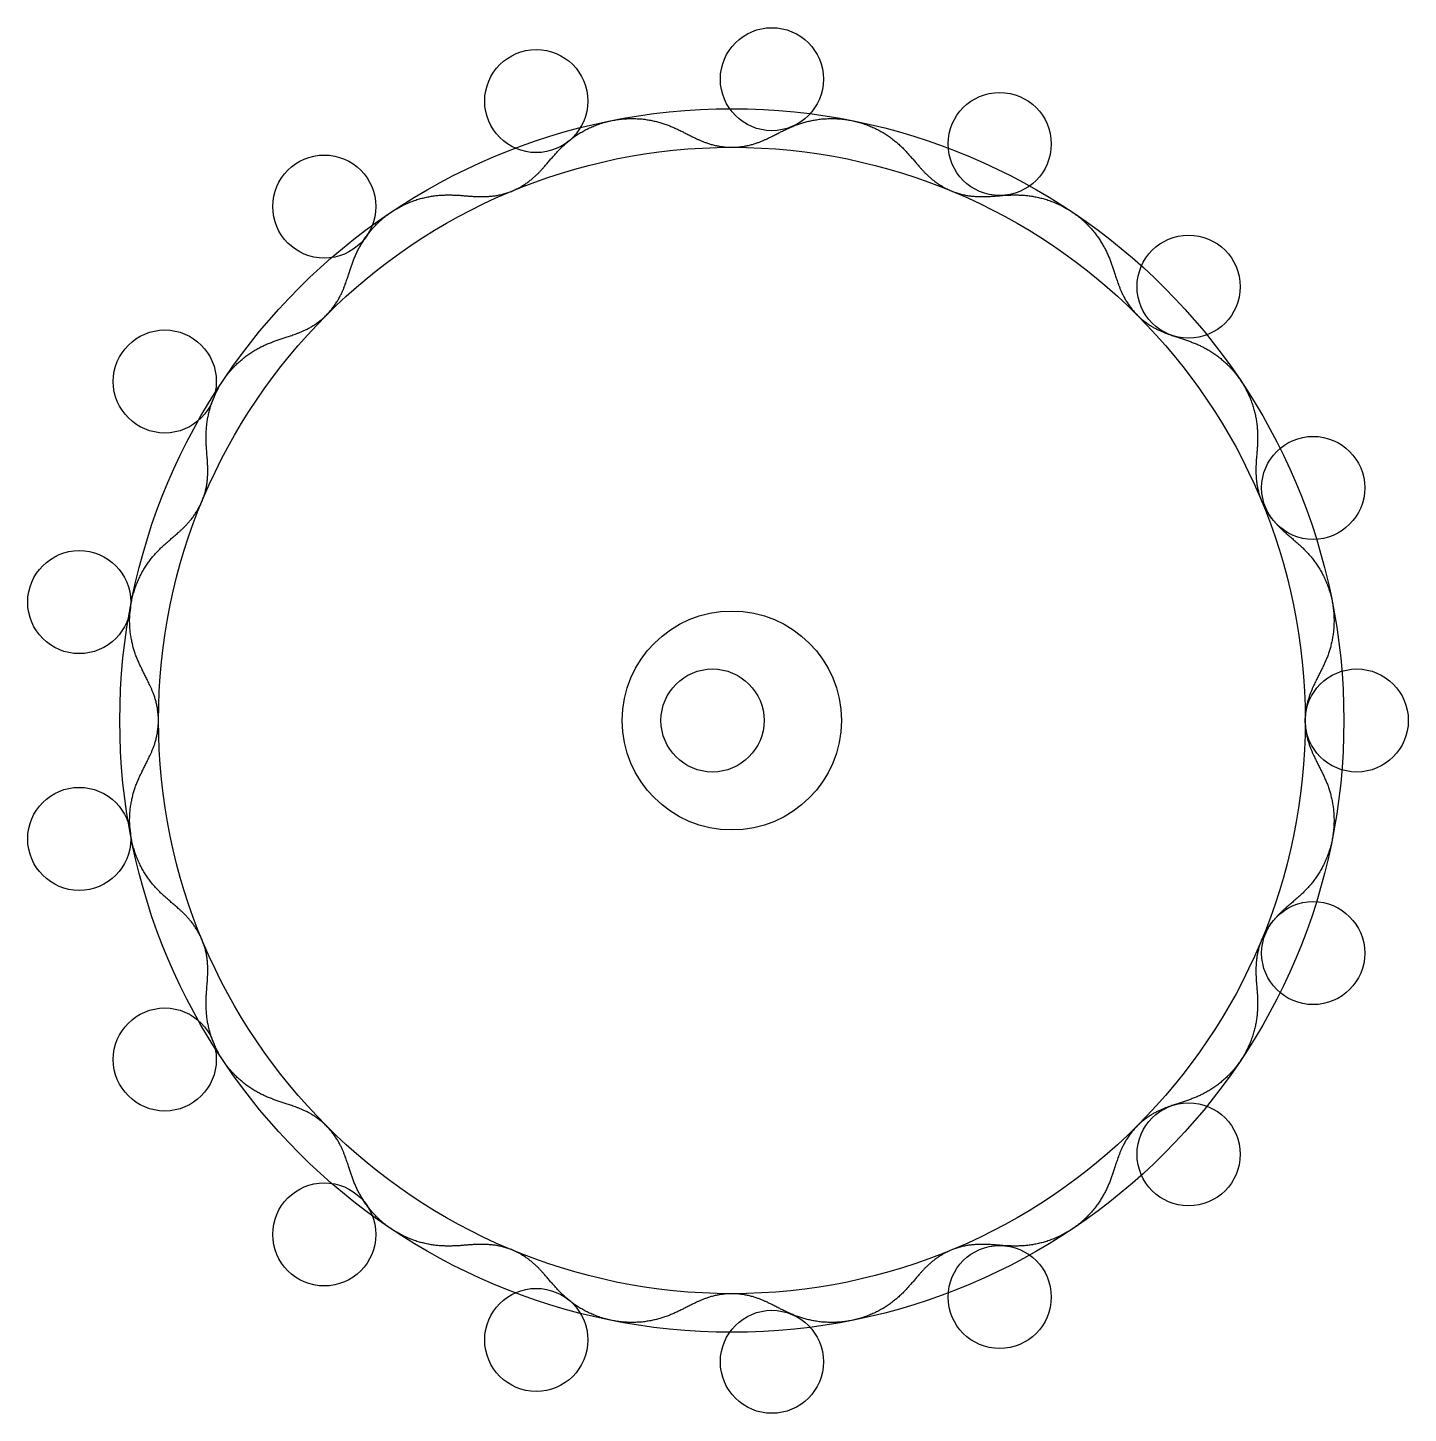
# Model space of a CAD drawing. Extents: x -53 to 54, y -54 to 54.
import ezdxf

# ---------------------------------------------------------------- set-up
doc = ezdxf.new("R2010")
doc.units = 0
for name, color, linetype in [('cam', 7, 'Continuous'), ('pressure', 7, 'Continuous'), ('roller', 7, 'Continuous')]:
    doc.layers.add(name, color=color, linetype=linetype)

msp = doc.modelspace()

# ---------------------------------------------------------------- linework, layer by layer
at = {"layer": 'cam'}
msp.add_circle((1.5, 0), 8.5, dxfattribs=at)
msp.add_open_spline([(46, 0), (46.01, 0.36), (46.05, 0.72), (46.1, 1.06), (46.17, 1.38), (46.25, 1.68), (46.34, 1.95), (46.43, 2.2), (46.53, 2.43), (46.62, 2.64), (46.71, 2.83), (46.8, 3.01), (46.88, 3.18), (46.96, 3.34), (47.04, 3.5), (47.12, 3.64), (47.19, 3.79), (47.26, 3.93), (47.33, 4.08), (47.4, 4.22), (47.47, 4.36), (47.53, 4.51), (47.59, 4.65), (47.66, 4.8), (47.72, 4.95), (47.77, 5.11), (47.83, 5.27), (47.88, 5.43), (47.93, 5.6), (47.98, 5.76), (48.02, 5.94), (48.06, 6.12), (48.1, 6.3), (48.13, 6.48), (48.16, 6.67), (48.19, 6.86), (48.21, 7.05), (48.22, 7.25), (48.23, 7.45), (48.24, 7.65), (48.24, 7.85), (48.23, 8.06), (48.22, 8.26), (48.2, 8.47), (48.18, 8.67), (48.15, 8.88), (48.12, 9.09), (48.08, 9.29), (48.04, 9.5), (47.99, 9.7), (47.93, 9.9), (47.87, 10.1), (47.81, 10.29), (47.74, 10.49), (47.66, 10.68), (47.59, 10.86), (47.5, 11.05), (47.42, 11.23), (47.33, 11.4), (47.23, 11.57), (47.14, 11.74), (47.04, 11.9), (46.94, 12.05), (46.83, 12.21), (46.73, 12.35), (46.62, 12.5), (46.51, 12.63), (46.4, 12.77), (46.29, 12.89), (46.18, 13.02), (46.06, 13.14), (45.95, 13.26), (45.84, 13.37), (45.72, 13.48), (45.61, 13.59), (45.49, 13.69), (45.37, 13.8), (45.25, 13.9), (45.13, 14.01), (45.01, 14.12), (44.88, 14.23), (44.75, 14.34), (44.61, 14.46), (44.46, 14.58), (44.31, 14.72), (44.15, 14.87), (43.98, 15.03), (43.81, 15.21), (43.63, 15.41), (43.44, 15.64), (43.25, 15.89), (43.07, 16.16), (42.89, 16.46), (42.72, 16.78), (42.58, 17.11), (42.46, 17.46), (42.36, 17.8), (42.28, 18.13), (42.23, 18.45), (42.2, 18.75), (42.18, 19.03), (42.17, 19.29), (42.17, 19.53), (42.18, 19.76), (42.19, 19.97), (42.2, 20.16), (42.21, 20.35), (42.23, 20.53), (42.24, 20.7), (42.25, 20.86), (42.27, 21.03), (42.28, 21.19), (42.29, 21.34), (42.29, 21.5), (42.3, 21.66), (42.3, 21.82), (42.31, 21.98), (42.3, 22.14), (42.3, 22.3), (42.29, 22.47), (42.28, 22.64), (42.27, 22.81), (42.25, 22.98), (42.23, 23.16), (42.2, 23.33), (42.17, 23.51), (42.13, 23.7), (42.09, 23.88), (42.04, 24.06), (41.99, 24.25), (41.94, 24.44), (41.87, 24.62), (41.81, 24.81), (41.73, 25), (41.65, 25.19), (41.57, 25.37), (41.48, 25.56), (41.38, 25.74), (41.28, 25.92), (41.18, 26.1), (41.07, 26.28), (40.95, 26.45), (40.83, 26.63), (40.71, 26.79), (40.58, 26.96), (40.45, 27.12), (40.31, 27.27), (40.17, 27.42), (40.03, 27.57), (39.88, 27.71), (39.74, 27.84), (39.59, 27.97), (39.44, 28.1), (39.29, 28.22), (39.13, 28.34), (38.98, 28.45), (38.83, 28.55), (38.67, 28.65), (38.52, 28.74), (38.36, 28.83), (38.21, 28.92), (38.06, 29), (37.91, 29.07), (37.76, 29.14), (37.61, 29.21), (37.46, 29.27), (37.31, 29.33), (37.16, 29.39), (37.01, 29.45), (36.86, 29.5), (36.72, 29.55), (36.56, 29.6), (36.41, 29.65), (36.25, 29.7), (36.09, 29.76), (35.92, 29.81), (35.75, 29.87), (35.56, 29.93), (35.37, 30), (35.16, 30.08), (34.94, 30.17), (34.71, 30.27), (34.46, 30.39), (34.2, 30.53), (33.93, 30.7), (33.65, 30.89), (33.37, 31.1), (33.1, 31.34), (32.84, 31.6), (32.6, 31.87), (32.39, 32.15), (32.2, 32.43), (32.03, 32.7), (31.89, 32.96), (31.77, 33.21), (31.67, 33.44), (31.58, 33.66), (31.5, 33.87), (31.43, 34.06), (31.37, 34.25), (31.31, 34.42), (31.26, 34.59), (31.2, 34.75), (31.15, 34.91), (31.1, 35.06), (31.05, 35.22), (31, 35.36), (30.95, 35.51), (30.89, 35.66), (30.83, 35.81), (30.77, 35.96), (30.71, 36.11), (30.64, 36.26), (30.57, 36.41), (30.5, 36.56), (30.42, 36.71), (30.33, 36.86), (30.24, 37.02), (30.15, 37.17), (30.05, 37.33), (29.95, 37.48), (29.84, 37.63), (29.72, 37.79), (29.6, 37.94), (29.47, 38.09), (29.34, 38.24), (29.21, 38.38), (29.07, 38.53), (28.92, 38.67), (28.77, 38.81), (28.62, 38.95), (28.46, 39.08), (28.29, 39.21), (28.13, 39.33), (27.95, 39.45), (27.78, 39.57), (27.6, 39.68), (27.42, 39.78), (27.24, 39.88), (27.06, 39.98), (26.87, 40.07), (26.69, 40.15), (26.5, 40.23), (26.31, 40.31), (26.12, 40.37), (25.94, 40.44), (25.75, 40.49), (25.56, 40.54), (25.38, 40.59), (25.2, 40.63), (25.01, 40.67), (24.83, 40.7), (24.66, 40.73), (24.48, 40.75), (24.31, 40.77), (24.14, 40.78), (23.97, 40.79), (23.8, 40.8), (23.64, 40.8), (23.48, 40.81), (23.32, 40.8), (23.16, 40.8), (23, 40.79), (22.84, 40.79), (22.69, 40.78), (22.53, 40.77), (22.36, 40.75), (22.2, 40.74), (22.03, 40.73), (21.85, 40.71), (21.66, 40.7), (21.47, 40.69), (21.26, 40.68), (21.03, 40.67), (20.79, 40.67), (20.53, 40.68), (20.25, 40.7), (19.95, 40.73), (19.63, 40.78), (19.3, 40.86), (18.96, 40.96), (18.61, 41.08), (18.28, 41.22), (17.96, 41.39), (17.66, 41.57), (17.39, 41.75), (17.14, 41.94), (16.91, 42.13), (16.71, 42.31), (16.53, 42.48), (16.37, 42.65), (16.22, 42.81), (16.08, 42.96), (15.96, 43.11), (15.84, 43.25), (15.73, 43.38), (15.62, 43.51), (15.51, 43.63), (15.4, 43.75), (15.3, 43.87), (15.19, 43.99), (15.09, 44.11), (14.98, 44.22), (14.87, 44.34), (14.76, 44.45), (14.64, 44.56), (14.52, 44.68), (14.39, 44.79), (14.27, 44.9), (14.13, 45.01), (14, 45.12), (13.85, 45.23), (13.71, 45.33), (13.55, 45.44), (13.4, 45.54), (13.24, 45.64), (13.07, 45.73), (12.9, 45.83), (12.73, 45.92), (12.55, 46), (12.36, 46.09), (12.18, 46.16), (11.99, 46.24), (11.79, 46.31), (11.6, 46.37), (11.4, 46.43), (11.2, 46.49), (11, 46.54), (10.79, 46.58), (10.59, 46.62), (10.38, 46.65), (10.17, 46.68), (9.97, 46.7), (9.76, 46.72), (9.56, 46.73), (9.35, 46.74), (9.15, 46.74), (8.95, 46.73), (8.75, 46.72), (8.55, 46.71), (8.36, 46.69), (8.17, 46.66), (7.98, 46.63), (7.8, 46.6), (7.62, 46.56), (7.44, 46.52), (7.26, 46.48), (7.1, 46.43), (6.93, 46.38), (6.77, 46.33), (6.61, 46.27), (6.45, 46.22), (6.3, 46.16), (6.15, 46.09), (6.01, 46.03), (5.86, 45.97), (5.72, 45.9), (5.58, 45.83), (5.43, 45.76), (5.29, 45.69), (5.14, 45.62), (5, 45.54), (4.84, 45.46), (4.68, 45.38), (4.51, 45.3), (4.33, 45.21), (4.14, 45.12), (3.93, 45.03), (3.7, 44.93), (3.45, 44.84), (3.18, 44.75), (2.88, 44.67), (2.56, 44.6), (2.22, 44.55), (1.86, 44.51), (1.5, 44.5), (1.14, 44.51), (0.78, 44.55), (0.44, 44.6), (0.12, 44.67), (-0.18, 44.75), (-0.45, 44.84), (-0.7, 44.93), (-0.93, 45.03), (-1.14, 45.12), (-1.33, 45.21), (-1.51, 45.3), (-1.68, 45.38), (-1.84, 45.46), (-2, 45.54), (-2.14, 45.62), (-2.29, 45.69), (-2.43, 45.76), (-2.58, 45.83), (-2.72, 45.9), (-2.86, 45.97), (-3.01, 46.03), (-3.15, 46.09), (-3.3, 46.16), (-3.45, 46.22), (-3.61, 46.27), (-3.77, 46.33), (-3.93, 46.38), (-4.1, 46.43), (-4.26, 46.48), (-4.44, 46.52), (-4.62, 46.56), (-4.8, 46.6), (-4.98, 46.63), (-5.17, 46.66), (-5.36, 46.69), (-5.55, 46.71), (-5.75, 46.72), (-5.95, 46.73), (-6.15, 46.74), (-6.35, 46.74), (-6.56, 46.73), (-6.76, 46.72), (-6.97, 46.7), (-7.17, 46.68), (-7.38, 46.65), (-7.59, 46.62), (-7.79, 46.58), (-8, 46.54), (-8.2, 46.49), (-8.4, 46.43), (-8.6, 46.37), (-8.79, 46.31), (-8.99, 46.24), (-9.18, 46.16), (-9.36, 46.09), (-9.55, 46), (-9.73, 45.92), (-9.9, 45.83), (-10.07, 45.73), (-10.24, 45.64), (-10.4, 45.54), (-10.55, 45.44), (-10.71, 45.33), (-10.85, 45.23), (-11, 45.12), (-11.13, 45.01), (-11.27, 44.9), (-11.39, 44.79), (-11.52, 44.68), (-11.64, 44.56), (-11.76, 44.45), (-11.87, 44.34), (-11.98, 44.22), (-12.09, 44.11), (-12.19, 43.99), (-12.3, 43.87), (-12.4, 43.75), (-12.51, 43.63), (-12.62, 43.51), (-12.73, 43.38), (-12.84, 43.25), (-12.96, 43.11), (-13.08, 42.96), (-13.22, 42.81), (-13.37, 42.65), (-13.53, 42.48), (-13.71, 42.31), (-13.91, 42.13), (-14.14, 41.94), (-14.39, 41.75), (-14.66, 41.57), (-14.96, 41.39), (-15.28, 41.22), (-15.61, 41.08), (-15.96, 40.96), (-16.3, 40.86), (-16.63, 40.78), (-16.95, 40.73), (-17.25, 40.7), (-17.53, 40.68), (-17.79, 40.67), (-18.03, 40.67), (-18.26, 40.68), (-18.47, 40.69), (-18.66, 40.7), (-18.85, 40.71), (-19.03, 40.73), (-19.2, 40.74), (-19.36, 40.75), (-19.53, 40.77), (-19.69, 40.78), (-19.84, 40.79), (-20, 40.79), (-20.16, 40.8), (-20.32, 40.8), (-20.48, 40.81), (-20.64, 40.8), (-20.8, 40.8), (-20.97, 40.79), (-21.14, 40.78), (-21.31, 40.77), (-21.48, 40.75), (-21.66, 40.73), (-21.83, 40.7), (-22.01, 40.67), (-22.2, 40.63), (-22.38, 40.59), (-22.56, 40.54), (-22.75, 40.49), (-22.94, 40.44), (-23.12, 40.37), (-23.31, 40.31), (-23.5, 40.23), (-23.69, 40.15), (-23.87, 40.07), (-24.06, 39.98), (-24.24, 39.88), (-24.42, 39.78), (-24.6, 39.68), (-24.78, 39.57), (-24.95, 39.45), (-25.13, 39.33), (-25.29, 39.21), (-25.46, 39.08), (-25.62, 38.95), (-25.77, 38.81), (-25.92, 38.67), (-26.07, 38.53), (-26.21, 38.38), (-26.34, 38.24), (-26.47, 38.09), (-26.6, 37.94), (-26.72, 37.79), (-26.84, 37.63), (-26.95, 37.48), (-27.05, 37.33), (-27.15, 37.17), (-27.24, 37.02), (-27.33, 36.86), (-27.42, 36.71), (-27.5, 36.56), (-27.57, 36.41), (-27.64, 36.26), (-27.71, 36.11), (-27.77, 35.96), (-27.83, 35.81), (-27.89, 35.66), (-27.95, 35.51), (-28, 35.36), (-28.05, 35.22), (-28.1, 35.06), (-28.15, 34.91), (-28.2, 34.75), (-28.26, 34.59), (-28.31, 34.42), (-28.37, 34.25), (-28.43, 34.06), (-28.5, 33.87), (-28.58, 33.66), (-28.67, 33.44), (-28.77, 33.21), (-28.89, 32.96), (-29.03, 32.7), (-29.2, 32.43), (-29.39, 32.15), (-29.6, 31.87), (-29.84, 31.6), (-30.1, 31.34), (-30.37, 31.1), (-30.65, 30.89), (-30.93, 30.7), (-31.2, 30.53), (-31.46, 30.39), (-31.71, 30.27), (-31.94, 30.17), (-32.16, 30.08), (-32.37, 30), (-32.56, 29.93), (-32.75, 29.87), (-32.92, 29.81), (-33.09, 29.76), (-33.25, 29.7), (-33.41, 29.65), (-33.56, 29.6), (-33.72, 29.55), (-33.86, 29.5), (-34.01, 29.45), (-34.16, 29.39), (-34.31, 29.33), (-34.46, 29.27), (-34.61, 29.21), (-34.76, 29.14), (-34.91, 29.07), (-35.06, 29), (-35.21, 28.92), (-35.36, 28.83), (-35.52, 28.74), (-35.67, 28.65), (-35.83, 28.55), (-35.98, 28.45), (-36.13, 28.34), (-36.29, 28.22), (-36.44, 28.1), (-36.59, 27.97), (-36.74, 27.84), (-36.88, 27.71), (-37.03, 27.57), (-37.17, 27.42), (-37.31, 27.27), (-37.45, 27.12), (-37.58, 26.96), (-37.71, 26.79), (-37.83, 26.63), (-37.95, 26.45), (-38.07, 26.28), (-38.18, 26.1), (-38.28, 25.92), (-38.38, 25.74), (-38.48, 25.56), (-38.57, 25.37), (-38.65, 25.19), (-38.73, 25), (-38.81, 24.81), (-38.87, 24.62), (-38.94, 24.44), (-38.99, 24.25), (-39.04, 24.06), (-39.09, 23.88), (-39.13, 23.7), (-39.17, 23.51), (-39.2, 23.33), (-39.23, 23.16), (-39.25, 22.98), (-39.27, 22.81), (-39.28, 22.64), (-39.29, 22.47), (-39.3, 22.3), (-39.3, 22.14), (-39.31, 21.98), (-39.3, 21.82), (-39.3, 21.66), (-39.29, 21.5), (-39.29, 21.34), (-39.28, 21.19), (-39.27, 21.03), (-39.25, 20.86), (-39.24, 20.7), (-39.23, 20.53), (-39.21, 20.35), (-39.2, 20.16), (-39.19, 19.97), (-39.18, 19.76), (-39.17, 19.53), (-39.17, 19.29), (-39.18, 19.03), (-39.2, 18.75), (-39.23, 18.45), (-39.28, 18.13), (-39.36, 17.8), (-39.46, 17.46), (-39.58, 17.11), (-39.72, 16.78), (-39.89, 16.46), (-40.07, 16.16), (-40.25, 15.89), (-40.44, 15.64), (-40.63, 15.41), (-40.81, 15.21), (-40.98, 15.03), (-41.15, 14.87), (-41.31, 14.72), (-41.46, 14.58), (-41.61, 14.46), (-41.75, 14.34), (-41.88, 14.23), (-42.01, 14.12), (-42.13, 14.01), (-42.25, 13.9), (-42.37, 13.8), (-42.49, 13.69), (-42.61, 13.59), (-42.72, 13.48), (-42.84, 13.37), (-42.95, 13.26), (-43.06, 13.14), (-43.18, 13.02), (-43.29, 12.89), (-43.4, 12.77), (-43.51, 12.63), (-43.62, 12.5), (-43.73, 12.35), (-43.83, 12.21), (-43.94, 12.05), (-44.04, 11.9), (-44.14, 11.74), (-44.23, 11.57), (-44.33, 11.4), (-44.42, 11.23), (-44.5, 11.05), (-44.59, 10.86), (-44.66, 10.68), (-44.74, 10.49), (-44.81, 10.29), (-44.87, 10.1), (-44.93, 9.9), (-44.99, 9.7), (-45.04, 9.5), (-45.08, 9.29), (-45.12, 9.09), (-45.15, 8.88), (-45.18, 8.67), (-45.2, 8.47), (-45.22, 8.26), (-45.23, 8.06), (-45.24, 7.85), (-45.24, 7.65), (-45.23, 7.45), (-45.22, 7.25), (-45.21, 7.05), (-45.19, 6.86), (-45.16, 6.67), (-45.13, 6.48), (-45.1, 6.3), (-45.06, 6.12), (-45.02, 5.94), (-44.98, 5.76), (-44.93, 5.6), (-44.88, 5.43), (-44.83, 5.27), (-44.77, 5.11), (-44.72, 4.95), (-44.66, 4.8), (-44.59, 4.65), (-44.53, 4.51), (-44.47, 4.36), (-44.4, 4.22), (-44.33, 4.08), (-44.26, 3.93), (-44.19, 3.79), (-44.12, 3.64), (-44.04, 3.5), (-43.96, 3.34), (-43.88, 3.18), (-43.8, 3.01), (-43.71, 2.83), (-43.62, 2.64), (-43.53, 2.43), (-43.43, 2.2), (-43.34, 1.95), (-43.25, 1.68), (-43.17, 1.38), (-43.1, 1.06), (-43.05, 0.72), (-43.01, 0.36), (-43, 0), (-43.01, -0.36), (-43.05, -0.72), (-43.1, -1.06), (-43.17, -1.38), (-43.25, -1.68), (-43.34, -1.95), (-43.43, -2.2), (-43.53, -2.43), (-43.62, -2.64), (-43.71, -2.83), (-43.8, -3.01), (-43.88, -3.18), (-43.96, -3.34), (-44.04, -3.5), (-44.12, -3.64), (-44.19, -3.79), (-44.26, -3.93), (-44.33, -4.08), (-44.4, -4.22), (-44.47, -4.36), (-44.53, -4.51), (-44.59, -4.65), (-44.66, -4.8), (-44.72, -4.95), (-44.77, -5.11), (-44.83, -5.27), (-44.88, -5.43), (-44.93, -5.6), (-44.98, -5.76), (-45.02, -5.94), (-45.06, -6.12), (-45.1, -6.3), (-45.13, -6.48), (-45.16, -6.67), (-45.19, -6.86), (-45.21, -7.05), (-45.22, -7.25), (-45.23, -7.45), (-45.24, -7.65), (-45.24, -7.85), (-45.23, -8.06), (-45.22, -8.26), (-45.2, -8.47), (-45.18, -8.67), (-45.15, -8.88), (-45.12, -9.09), (-45.08, -9.29), (-45.04, -9.5), (-44.99, -9.7), (-44.93, -9.9), (-44.87, -10.1), (-44.81, -10.29), (-44.74, -10.49), (-44.66, -10.68), (-44.59, -10.86), (-44.5, -11.05), (-44.42, -11.23), (-44.33, -11.4), (-44.23, -11.57), (-44.14, -11.74), (-44.04, -11.9), (-43.94, -12.05), (-43.83, -12.21), (-43.73, -12.35), (-43.62, -12.5), (-43.51, -12.63), (-43.4, -12.77), (-43.29, -12.89), (-43.18, -13.02), (-43.06, -13.14), (-42.95, -13.26), (-42.84, -13.37), (-42.72, -13.48), (-42.61, -13.59), (-42.49, -13.69), (-42.37, -13.8), (-42.25, -13.9), (-42.13, -14.01), (-42.01, -14.12), (-41.88, -14.23), (-41.75, -14.34), (-41.61, -14.46), (-41.46, -14.58), (-41.31, -14.72), (-41.15, -14.87), (-40.98, -15.03), (-40.81, -15.21), (-40.63, -15.41), (-40.44, -15.64), (-40.25, -15.89), (-40.07, -16.16), (-39.89, -16.46), (-39.72, -16.78), (-39.58, -17.11), (-39.46, -17.46), (-39.36, -17.8), (-39.28, -18.13), (-39.23, -18.45), (-39.2, -18.75), (-39.18, -19.03), (-39.17, -19.29), (-39.17, -19.53), (-39.18, -19.76), (-39.19, -19.97), (-39.2, -20.16), (-39.21, -20.35), (-39.23, -20.53), (-39.24, -20.7), (-39.25, -20.86), (-39.27, -21.03), (-39.28, -21.19), (-39.29, -21.34), (-39.29, -21.5), (-39.3, -21.66), (-39.3, -21.82), (-39.31, -21.98), (-39.3, -22.14), (-39.3, -22.3), (-39.29, -22.47), (-39.28, -22.64), (-39.27, -22.81), (-39.25, -22.98), (-39.23, -23.16), (-39.2, -23.33), (-39.17, -23.51), (-39.13, -23.7), (-39.09, -23.88), (-39.04, -24.06), (-38.99, -24.25), (-38.94, -24.44), (-38.87, -24.62), (-38.81, -24.81), (-38.73, -25), (-38.65, -25.19), (-38.57, -25.37), (-38.48, -25.56), (-38.38, -25.74), (-38.28, -25.92), (-38.18, -26.1), (-38.07, -26.28), (-37.95, -26.45), (-37.83, -26.63), (-37.71, -26.79), (-37.58, -26.96), (-37.45, -27.12), (-37.31, -27.27), (-37.17, -27.42), (-37.03, -27.57), (-36.88, -27.71), (-36.74, -27.84), (-36.59, -27.97), (-36.44, -28.1), (-36.29, -28.22), (-36.13, -28.34), (-35.98, -28.45), (-35.83, -28.55), (-35.67, -28.65), (-35.52, -28.74), (-35.36, -28.83), (-35.21, -28.92), (-35.06, -29), (-34.91, -29.07), (-34.76, -29.14), (-34.61, -29.21), (-34.46, -29.27), (-34.31, -29.33), (-34.16, -29.39), (-34.01, -29.45), (-33.86, -29.5), (-33.72, -29.55), (-33.56, -29.6), (-33.41, -29.65), (-33.25, -29.7), (-33.09, -29.76), (-32.92, -29.81), (-32.75, -29.87), (-32.56, -29.93), (-32.37, -30), (-32.16, -30.08), (-31.94, -30.17), (-31.71, -30.27), (-31.46, -30.39), (-31.2, -30.53), (-30.93, -30.7), (-30.65, -30.89), (-30.37, -31.1), (-30.1, -31.34), (-29.84, -31.6), (-29.6, -31.87), (-29.39, -32.15), (-29.2, -32.43), (-29.03, -32.7), (-28.89, -32.96), (-28.77, -33.21), (-28.67, -33.44), (-28.58, -33.66), (-28.5, -33.87), (-28.43, -34.06), (-28.37, -34.25), (-28.31, -34.42), (-28.26, -34.59), (-28.2, -34.75), (-28.15, -34.91), (-28.1, -35.06), (-28.05, -35.22), (-28, -35.36), (-27.95, -35.51), (-27.89, -35.66), (-27.83, -35.81), (-27.77, -35.96), (-27.71, -36.11), (-27.64, -36.26), (-27.57, -36.41), (-27.5, -36.56), (-27.42, -36.71), (-27.33, -36.86), (-27.24, -37.02), (-27.15, -37.17), (-27.05, -37.33), (-26.95, -37.48), (-26.84, -37.63), (-26.72, -37.79), (-26.6, -37.94), (-26.47, -38.09), (-26.34, -38.24), (-26.21, -38.38), (-26.07, -38.53), (-25.92, -38.67), (-25.77, -38.81), (-25.62, -38.95), (-25.46, -39.08), (-25.29, -39.21), (-25.13, -39.33), (-24.95, -39.45), (-24.78, -39.57), (-24.6, -39.68), (-24.42, -39.78), (-24.24, -39.88), (-24.06, -39.98), (-23.87, -40.07), (-23.69, -40.15), (-23.5, -40.23), (-23.31, -40.31), (-23.12, -40.37), (-22.94, -40.44), (-22.75, -40.49), (-22.56, -40.54), (-22.38, -40.59), (-22.2, -40.63), (-22.01, -40.67), (-21.83, -40.7), (-21.66, -40.73), (-21.48, -40.75), (-21.31, -40.77), (-21.14, -40.78), (-20.97, -40.79), (-20.8, -40.8), (-20.64, -40.8), (-20.48, -40.81), (-20.32, -40.8), (-20.16, -40.8), (-20, -40.79), (-19.84, -40.79), (-19.69, -40.78), (-19.53, -40.77), (-19.36, -40.75), (-19.2, -40.74), (-19.03, -40.73), (-18.85, -40.71), (-18.66, -40.7), (-18.47, -40.69), (-18.26, -40.68), (-18.03, -40.67), (-17.79, -40.67), (-17.53, -40.68), (-17.25, -40.7), (-16.95, -40.73), (-16.63, -40.78), (-16.3, -40.86), (-15.96, -40.96), (-15.61, -41.08), (-15.28, -41.22), (-14.96, -41.39), (-14.66, -41.57), (-14.39, -41.75), (-14.14, -41.94), (-13.91, -42.13), (-13.71, -42.31), (-13.53, -42.48), (-13.37, -42.65), (-13.22, -42.81), (-13.08, -42.96), (-12.96, -43.11), (-12.84, -43.25), (-12.73, -43.38), (-12.62, -43.51), (-12.51, -43.63), (-12.4, -43.75), (-12.3, -43.87), (-12.19, -43.99), (-12.09, -44.11), (-11.98, -44.22), (-11.87, -44.34), (-11.76, -44.45), (-11.64, -44.56), (-11.52, -44.68), (-11.39, -44.79), (-11.27, -44.9), (-11.13, -45.01), (-11, -45.12), (-10.85, -45.23), (-10.71, -45.33), (-10.55, -45.44), (-10.4, -45.54), (-10.24, -45.64), (-10.07, -45.73), (-9.9, -45.83), (-9.73, -45.92), (-9.55, -46), (-9.36, -46.09), (-9.18, -46.16), (-8.99, -46.24), (-8.79, -46.31), (-8.6, -46.37), (-8.4, -46.43), (-8.2, -46.49), (-8, -46.54), (-7.79, -46.58), (-7.59, -46.62), (-7.38, -46.65), (-7.17, -46.68), (-6.97, -46.7), (-6.76, -46.72), (-6.56, -46.73), (-6.35, -46.74), (-6.15, -46.74), (-5.95, -46.73), (-5.75, -46.72), (-5.55, -46.71), (-5.36, -46.69), (-5.17, -46.66), (-4.98, -46.63), (-4.8, -46.6), (-4.62, -46.56), (-4.44, -46.52), (-4.26, -46.48), (-4.1, -46.43), (-3.93, -46.38), (-3.77, -46.33), (-3.61, -46.27), (-3.45, -46.22), (-3.3, -46.16), (-3.15, -46.09), (-3.01, -46.03), (-2.86, -45.97), (-2.72, -45.9), (-2.58, -45.83), (-2.43, -45.76), (-2.29, -45.69), (-2.14, -45.62), (-2, -45.54), (-1.84, -45.46), (-1.68, -45.38), (-1.51, -45.3), (-1.33, -45.21), (-1.14, -45.12), (-0.93, -45.03), (-0.7, -44.93), (-0.45, -44.84), (-0.18, -44.75), (0.12, -44.67), (0.44, -44.6), (0.78, -44.55), (1.14, -44.51), (1.5, -44.5), (1.86, -44.51), (2.22, -44.55), (2.56, -44.6), (2.88, -44.67), (3.18, -44.75), (3.45, -44.84), (3.7, -44.93), (3.93, -45.03), (4.14, -45.12), (4.33, -45.21), (4.51, -45.3), (4.68, -45.38), (4.84, -45.46), (5, -45.54), (5.14, -45.62), (5.29, -45.69), (5.43, -45.76), (5.58, -45.83), (5.72, -45.9), (5.86, -45.97), (6.01, -46.03), (6.15, -46.09), (6.3, -46.16), (6.45, -46.22), (6.61, -46.27), (6.77, -46.33), (6.93, -46.38), (7.1, -46.43), (7.26, -46.48), (7.44, -46.52), (7.62, -46.56), (7.8, -46.6), (7.98, -46.63), (8.17, -46.66), (8.36, -46.69), (8.55, -46.71), (8.75, -46.72), (8.95, -46.73), (9.15, -46.74), (9.35, -46.74), (9.56, -46.73), (9.76, -46.72), (9.97, -46.7), (10.17, -46.68), (10.38, -46.65), (10.59, -46.62), (10.79, -46.58), (11, -46.54), (11.2, -46.49), (11.4, -46.43), (11.6, -46.37), (11.79, -46.31), (11.99, -46.24), (12.18, -46.16), (12.36, -46.09), (12.55, -46), (12.73, -45.92), (12.9, -45.83), (13.07, -45.73), (13.24, -45.64), (13.4, -45.54), (13.55, -45.44), (13.71, -45.33), (13.85, -45.23), (14, -45.12), (14.13, -45.01), (14.27, -44.9), (14.39, -44.79), (14.52, -44.68), (14.64, -44.56), (14.76, -44.45), (14.87, -44.34), (14.98, -44.22), (15.09, -44.11), (15.19, -43.99), (15.3, -43.87), (15.4, -43.75), (15.51, -43.63), (15.62, -43.51), (15.73, -43.38), (15.84, -43.25), (15.96, -43.11), (16.08, -42.96), (16.22, -42.81), (16.37, -42.65), (16.53, -42.48), (16.71, -42.31), (16.91, -42.13), (17.14, -41.94), (17.39, -41.75), (17.66, -41.57), (17.96, -41.39), (18.28, -41.22), (18.61, -41.08), (18.96, -40.96), (19.3, -40.86), (19.63, -40.78), (19.95, -40.73), (20.25, -40.7), (20.53, -40.68), (20.79, -40.67), (21.03, -40.67), (21.26, -40.68), (21.47, -40.69), (21.66, -40.7), (21.85, -40.71), (22.03, -40.73), (22.2, -40.74), (22.36, -40.75), (22.53, -40.77), (22.69, -40.78), (22.84, -40.79), (23, -40.79), (23.16, -40.8), (23.32, -40.8), (23.48, -40.81), (23.64, -40.8), (23.8, -40.8), (23.97, -40.79), (24.14, -40.78), (24.31, -40.77), (24.48, -40.75), (24.66, -40.73), (24.83, -40.7), (25.01, -40.67), (25.2, -40.63), (25.38, -40.59), (25.56, -40.54), (25.75, -40.49), (25.94, -40.44), (26.12, -40.37), (26.31, -40.31), (26.5, -40.23), (26.69, -40.15), (26.87, -40.07), (27.06, -39.98), (27.24, -39.88), (27.42, -39.78), (27.6, -39.68), (27.78, -39.57), (27.95, -39.45), (28.13, -39.33), (28.29, -39.21), (28.46, -39.08), (28.62, -38.95), (28.77, -38.81), (28.92, -38.67), (29.07, -38.53), (29.21, -38.38), (29.34, -38.24), (29.47, -38.09), (29.6, -37.94), (29.72, -37.79), (29.84, -37.63), (29.95, -37.48), (30.05, -37.33), (30.15, -37.17), (30.24, -37.02), (30.33, -36.86), (30.42, -36.71), (30.5, -36.56), (30.57, -36.41), (30.64, -36.26), (30.71, -36.11), (30.77, -35.96), (30.83, -35.81), (30.89, -35.66), (30.95, -35.51), (31, -35.36), (31.05, -35.22), (31.1, -35.06), (31.15, -34.91), (31.2, -34.75), (31.26, -34.59), (31.31, -34.42), (31.37, -34.25), (31.43, -34.06), (31.5, -33.87), (31.58, -33.66), (31.67, -33.44), (31.77, -33.21), (31.89, -32.96), (32.03, -32.7), (32.2, -32.43), (32.39, -32.15), (32.6, -31.87), (32.84, -31.6), (33.1, -31.34), (33.37, -31.1), (33.65, -30.89), (33.93, -30.7), (34.2, -30.53), (34.46, -30.39), (34.71, -30.27), (34.94, -30.17), (35.16, -30.08), (35.37, -30), (35.56, -29.93), (35.75, -29.87), (35.92, -29.81), (36.09, -29.76), (36.25, -29.7), (36.41, -29.65), (36.56, -29.6), (36.72, -29.55), (36.86, -29.5), (37.01, -29.45), (37.16, -29.39), (37.31, -29.33), (37.46, -29.27), (37.61, -29.21), (37.76, -29.14), (37.91, -29.07), (38.06, -29), (38.21, -28.92), (38.36, -28.83), (38.52, -28.74), (38.67, -28.65), (38.83, -28.55), (38.98, -28.45), (39.13, -28.34), (39.29, -28.22), (39.44, -28.1), (39.59, -27.97), (39.74, -27.84), (39.88, -27.71), (40.03, -27.57), (40.17, -27.42), (40.31, -27.27), (40.45, -27.12), (40.58, -26.96), (40.71, -26.79), (40.83, -26.63), (40.95, -26.45), (41.07, -26.28), (41.18, -26.1), (41.28, -25.92), (41.38, -25.74), (41.48, -25.56), (41.57, -25.37), (41.65, -25.19), (41.73, -25), (41.81, -24.81), (41.87, -24.62), (41.94, -24.44), (41.99, -24.25), (42.04, -24.06), (42.09, -23.88), (42.13, -23.7), (42.17, -23.51), (42.2, -23.33), (42.23, -23.16), (42.25, -22.98), (42.27, -22.81), (42.28, -22.64), (42.29, -22.47), (42.3, -22.3), (42.3, -22.14), (42.31, -21.98), (42.3, -21.82), (42.3, -21.66), (42.29, -21.5), (42.29, -21.34), (42.28, -21.19), (42.27, -21.03), (42.25, -20.86), (42.24, -20.7), (42.23, -20.53), (42.21, -20.35), (42.2, -20.16), (42.19, -19.97), (42.18, -19.76), (42.17, -19.53), (42.17, -19.29), (42.18, -19.03), (42.2, -18.75), (42.23, -18.45), (42.28, -18.13), (42.36, -17.8), (42.46, -17.46), (42.58, -17.11), (42.72, -16.78), (42.89, -16.46), (43.07, -16.16), (43.25, -15.89), (43.44, -15.64), (43.63, -15.41), (43.81, -15.21), (43.98, -15.03), (44.15, -14.87), (44.31, -14.72), (44.46, -14.58), (44.61, -14.46), (44.75, -14.34), (44.88, -14.23), (45.01, -14.12), (45.13, -14.01), (45.25, -13.9), (45.37, -13.8), (45.49, -13.69), (45.61, -13.59), (45.72, -13.48), (45.84, -13.37), (45.95, -13.26), (46.06, -13.14), (46.18, -13.02), (46.29, -12.89), (46.4, -12.77), (46.51, -12.63), (46.62, -12.5), (46.73, -12.35), (46.83, -12.21), (46.94, -12.05), (47.04, -11.9), (47.14, -11.74), (47.23, -11.57), (47.33, -11.4), (47.42, -11.23), (47.5, -11.05), (47.59, -10.86), (47.66, -10.68), (47.74, -10.49), (47.81, -10.29), (47.87, -10.1), (47.93, -9.9), (47.99, -9.7), (48.04, -9.5), (48.08, -9.29), (48.12, -9.09), (48.15, -8.88), (48.18, -8.67), (48.2, -8.47), (48.22, -8.26), (48.23, -8.06), (48.24, -7.85), (48.24, -7.65), (48.23, -7.45), (48.22, -7.25), (48.21, -7.05), (48.19, -6.86), (48.16, -6.67), (48.13, -6.48), (48.1, -6.3), (48.06, -6.12), (48.02, -5.94), (47.98, -5.76), (47.93, -5.6), (47.88, -5.43), (47.83, -5.27), (47.77, -5.11), (47.72, -4.95), (47.66, -4.8), (47.59, -4.65), (47.53, -4.51), (47.47, -4.36), (47.4, -4.22), (47.33, -4.08), (47.26, -3.93), (47.19, -3.79), (47.12, -3.64), (47.04, -3.5), (46.96, -3.34), (46.88, -3.18), (46.8, -3.01), (46.71, -2.83), (46.62, -2.64), (46.53, -2.43), (46.43, -2.2), (46.34, -1.95), (46.25, -1.68), (46.17, -1.38), (46.1, -1.06), (46.05, -0.72), (46.01, -0.36), (46, 0)], degree=3, dxfattribs=at)
at = {"layer": 'pressure'}
for radius in [47.5, 44.5]:
    msp.add_circle((1.5, 0), radius, dxfattribs=at)
at = {"layer": 'roller'}
for centre in [(4.61, 49.79), (-13.68, 48.09), (22.29, 44.76), (-30.13, 39.9), (36.95, 33.68), (-42.51, 26.32), (46.62, 18.06), (-49.15, 9.19), (0, 0), (50, 0), (-49.15, -9.19), (46.62, -18.06), (-42.51, -26.32), (36.95, -33.68), (-30.13, -39.9), (22.29, -44.76), (-13.68, -48.09), (4.61, -49.79)]:
    msp.add_circle(centre, 4, dxfattribs=at)

doc.saveas('drawing.dxf')
